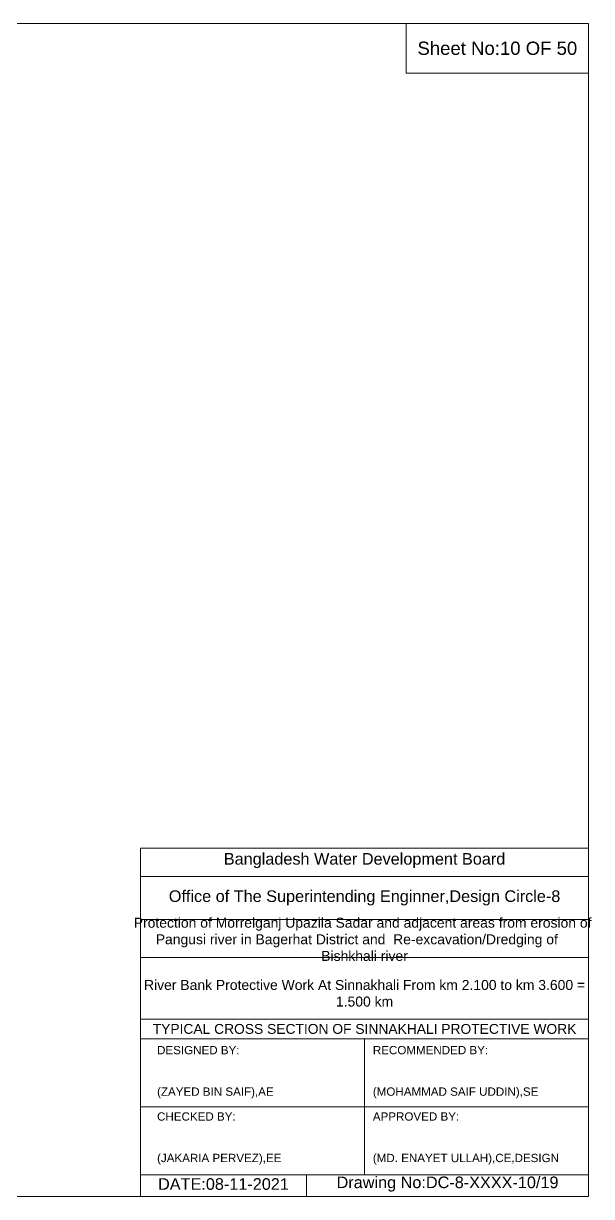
# Model space of a CAD drawing. Header units: inches. Extents: x 89000 to 380017, y -7071 to 0.
# Drawn here: x 241595 to 245017, y -7071 to 0 of the extents above; entities that cross this region are included whole.
import ezdxf

# ---------------------------------------------------------------- set-up
doc = ezdxf.new("R2010")
doc.units = ezdxf.units.IN
doc.header["$LTSCALE"] = 7
doc.header["$MEASUREMENT"] = 0
doc.layers.add('Cross Section Labels', color=7, linetype='Continuous', lineweight=9)
doc.styles.get("Standard").update_dxf_attribs({"font": 'arial.ttf'})

msp = doc.modelspace()

# ---------------------------------------------------------------- linework, layer by layer
at = {"layer": 'Cross Section Labels'}
for points in [[(235000, 0), (245000, 0), (245000, -7071), (235000, -7071)], [(243900, 0), (245000, 0), (245000, -300), (243900, -300)]]:
    msp.add_lwpolyline(points, close=True, dxfattribs=at)
for points in [[(242300, -7071), (242300, -4971), (245000, -4971)], [(242300, -5141), (245000, -5141)], [(242300, -5401), (245000, -5401)], [(242300, -5631), (245000, -5631)], [(242300, -6001), (245000, -6001)], [(242300, -6121), (245000, -6121)], [(243650, -6121), (243650, -6941)], [(242300, -6531), (245000, -6531)], [(242300, -6941), (245000, -6941)], [(243300, -6941), (243300, -7071)]]:
    msp.add_lwpolyline(points, dxfattribs=at)

# ---------------------------------------------------------------- texts
at = {"layer": 'Cross Section Labels', "attachment_point": 5}
for s, insert, char_height in [('Sheet No:10 OF 50', (244450, -150), 80), ('Bangladesh Water Development Board', (243650, -5046), 70), ('Office of The Superintending Enginner,Design Circle-8', (243650, -5271), 70)]:
    msp.add_mtext(s, dxfattribs=dict(at, insert=insert, char_height=char_height))
at = {"layer": 'Cross Section Labels'}
for s, insert, char_height, width, attachment_point in [('Protection of Morrelganj Upazila Sadar and adjacent areas from erosion of  Pangusi river in Bagerhat District and  Re-excavation/Dredging of     Bishkhali river', (243650, -5521), 60, 2800, 5), ('River Bank Protective Work At Sinnakhali From km 2.100 to km 3.600 = 1.500 km', (243650, -5846), 60, 2700, 5), ('TYPICAL CROSS SECTION OF SINNAKHALI PROTECTIVE WORK', (243650, -6061), 59.5765532, 2800, 5), ('DESIGNED BY:^J^J^J(ZAYED BIN SAIF),AE', (242400, -6321), 50, 1400, 4), ('RECOMMENDED BY:^J^J^J(MOHAMMAD SAIF UDDIN),SE', (243700, -6321), 50, 1400, 4), ('CHECKED BY:^J^J^J(JAKARIA PERVEZ),EE', (242400, -6721), 50, 1400, 4), ('APPROVED BY:^J^J^J(MD. ENAYET ULLAH),CE,DESIGN', (243700, -6721), 50, 1400, 4), ('DATE:08-11-2021', (242800, -6996), 70, 1400, 5), ('Drawing No:DC-8-XXXX-10/19', (244150, -6996), 70, 2200, 5)]:
    msp.add_mtext(s, dxfattribs=dict(at, insert=insert, char_height=char_height, width=width, attachment_point=attachment_point))

doc.saveas('drawing.dxf')
